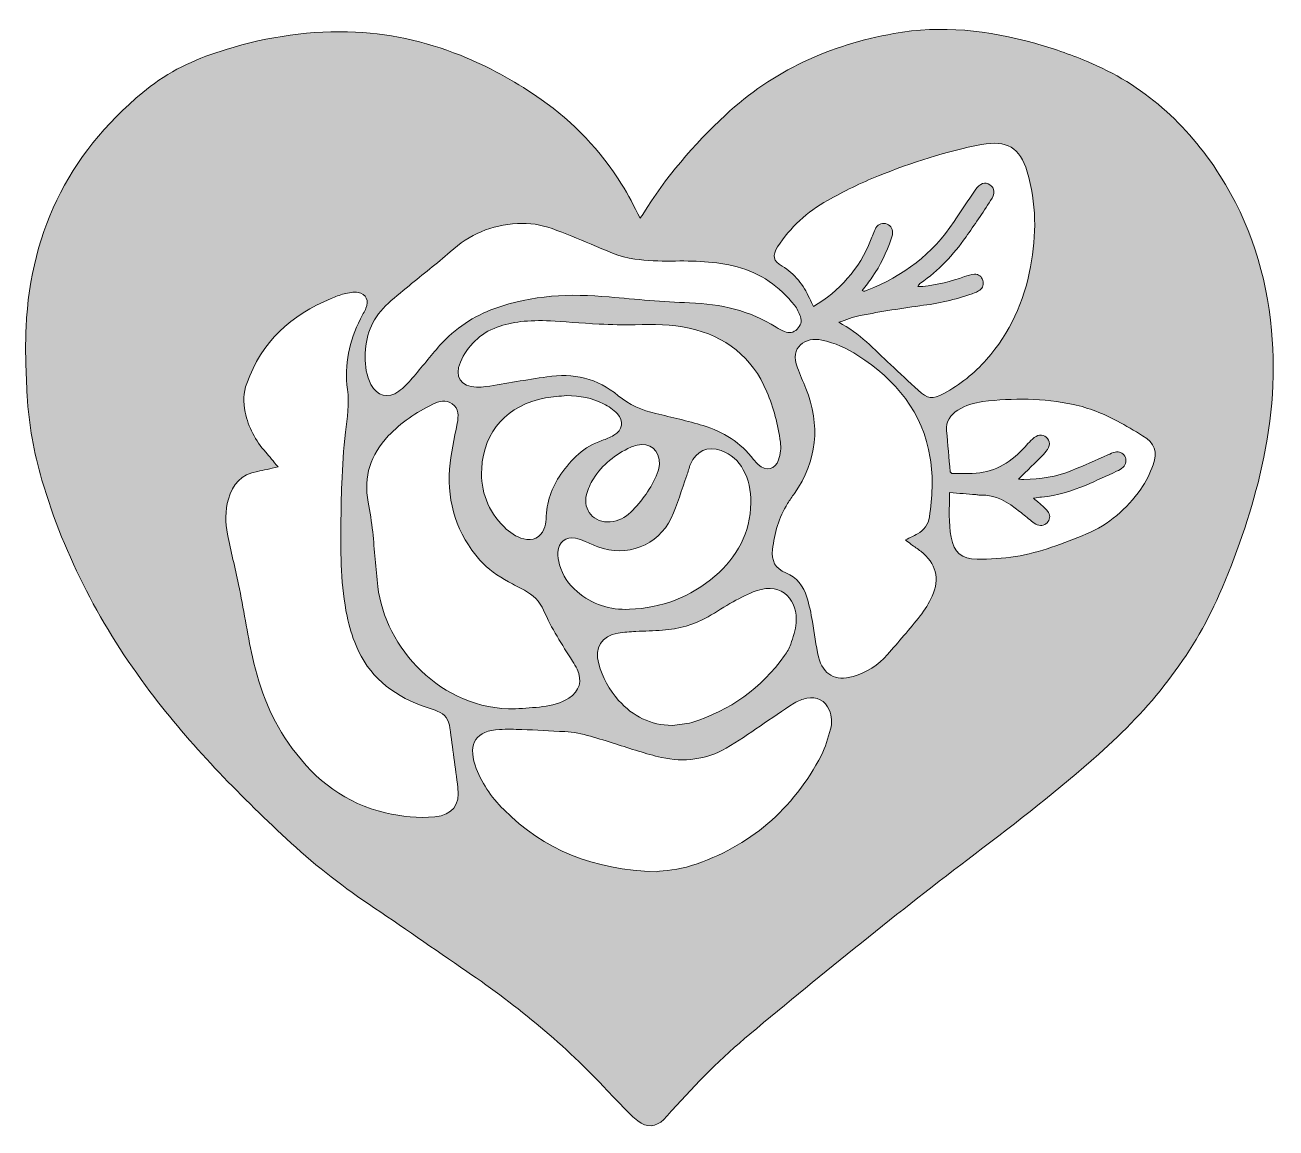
# Model space of a CAD drawing. Header units: inches. Extents: x 402 to 2475, y -2693 to -278.
# Drawn here: x 402 to 1353, y -1757 to -918 of the extents above; entities that cross this region are included whole.
import ezdxf

# ---------------------------------------------------------------- set-up
doc = ezdxf.new("R2010")
doc.units = ezdxf.units.IN
doc.header["$MEASUREMENT"] = 0
doc.layers.add('Layer 1', color=7, linetype='Continuous')

# ---------------------------------------------------------------- blocks, each defined once
blk = doc.blocks.new('block 2')
at = {"layer": 'Layer 1', "true_color": 0x8b3f44}
h = blk.add_hatch(color=17, dxfattribs=at)
h.dxf.hatch_style = 2
edge = h.paths.add_edge_path()
edge.add_spline(control_points=[(869.52, -1064.77), (870.23, -1063.76), (870.89, -1062.92), (871.45, -1062.01), (888.82, -1033.82), (910.21, -1008.96), (934.35, -986.41), (970.63, -952.53), (1013.98, -933.09), (1062.39, -924.4), (1098.67, -917.9), (1134.44, -921.82), (1169.61, -931.73), (1182.98, -935.5), (1196.21, -940.04), (1209.03, -945.35), (1252.26, -963.27), (1285.57, -993.09), (1310.57, -1032.33), (1333.47, -1068.28), (1345.93, -1107.78), (1349.79, -1150.13), (1353.17, -1187.35), (1349.75, -1223.95), (1340.95, -1260.22), (1333.37, -1291.42), (1322.9, -1321.57), (1310.06, -1350.94), (1289.15, -1398.76), (1257.1, -1438.14), (1218.35, -1472.52), (1188.18, -1499.29), (1156.38, -1524.02), (1124.26, -1548.35), (1065.91, -1592.54), (1009.08, -1638.62), (952.88, -1685.49), (931.6, -1703.25), (912.09, -1722.83), (893.69, -1743.55), (891.67, -1745.82), (889.7, -1748.17), (887.54, -1750.32), (881.51, -1756.32), (874.35, -1756.82), (867.64, -1751.47), (864.25, -1748.77), (861.21, -1745.6), (858.15, -1742.51), (853.54, -1737.88), (848.95, -1733.22), (844.53, -1728.42), (812.64, -1693.77), (776.37, -1664.3), (737.65, -1637.72), (712.7, -1620.59), (687.83, -1603.34), (662.79, -1586.34), (640.76, -1571.39), (619.86, -1555.02), (600.42, -1536.84), (563.16, -1501.98), (527.4, -1465.69), (496.62, -1424.84), (459.88, -1376.05), (431.77, -1322.78), (414.49, -1264.04), (408.32, -1243.09), (404.43, -1221.65), (403.24, -1199.87), (402.29, -1182.51), (401.59, -1165.04), (402.39, -1147.69), (405.86, -1072.39), (437.32, -1011.24), (496.81, -964.77), (514.02, -951.32), (533.84, -942.87), (554.55, -936.49), (586.64, -926.61), (619.53, -921.8), (653.1, -923.29), (682.49, -924.58), (710.77, -931.56), (737.85, -943.05), (757.75, -951.49), (776.47, -962.11), (794.23, -974.44), (819.11, -991.71), (839.21, -1013.54), (855.43, -1038.95), (860.56, -1046.99), (864.61, -1055.71), (869.52, -1064.77)], knot_values=[0, 0, 0, 0, 1, 1, 1, 2, 2, 2, 3, 3, 3, 4, 4, 4, 5, 5, 5, 6, 6, 6, 7, 7, 7, 8, 8, 8, 9, 9, 9, 10, 10, 10, 11, 11, 11, 12, 12, 12, 13, 13, 13, 14, 14, 14, 15, 15, 15, 16, 16, 16, 17, 17, 17, 18, 18, 18, 19, 19, 19, 20, 20, 20, 21, 21, 21, 22, 22, 22, 23, 23, 23, 24, 24, 24, 25, 25, 25, 26, 26, 26, 27, 27, 27, 28, 28, 28, 29, 29, 29, 30, 30, 30, 31, 31, 31, 31], degree=3, periodic=1)
edge = h.paths.add_edge_path()
edge.add_spline(control_points=[(594.03, -1254.04), (587.98, -1255.34), (583.21, -1256.6), (578.37, -1257.37), (566.01, -1259.35), (559.49, -1267.26), (556.29, -1278.63), (553.82, -1287.41), (553.92, -1296.4), (555.58, -1305.19), (558.01, -1318), (561.45, -1330.62), (564.03, -1343.41), (567.73, -1361.75), (570.63, -1380.25), (574.61, -1398.53), (580.09, -1423.64), (589.37, -1447.32), (604.79, -1468.11), (622.84, -1492.44), (645.59, -1510.25), (675.78, -1517.08), (688.15, -1519.88), (700.69, -1521.36), (713.38, -1520.11), (726.79, -1518.77), (732.64, -1511.09), (730.85, -1497.87), (728.8, -1482.78), (726.75, -1467.69), (724.85, -1452.58), (724.07, -1446.37), (721, -1442.01), (715.22, -1439.73), (711.18, -1438.13), (706.99, -1436.91), (702.92, -1435.4), (680.23, -1427.01), (662.9, -1412.62), (653.46, -1389.95), (650.46, -1382.77), (648.07, -1375.19), (646.54, -1367.56), (641.95, -1344.6), (641.51, -1321.3), (641.88, -1297.97), (642.05, -1287.52), (642.04, -1277.06), (642.55, -1266.63), (643.2, -1253.6), (643.66, -1240.51), (645.41, -1227.61), (646.87, -1216.77), (648.34, -1206.07), (646.87, -1195.15), (644.32, -1176.17), (648.34, -1158.38), (656.79, -1141.42), (658.14, -1138.7), (659.77, -1136.09), (660.96, -1133.3), (663.38, -1127.64), (661.07, -1122.39), (655.07, -1121.33), (651.63, -1120.73), (647.8, -1121.61), (644.28, -1122.41), (640.92, -1123.17), (637.68, -1124.6), (634.46, -1125.9), (603.86, -1138.28), (581.62, -1159), (570.26, -1190.5), (567.68, -1197.65), (567.42, -1204.88), (569.01, -1212.34), (571.47, -1223.94), (576.85, -1233.93), (584.66, -1242.75), (587.63, -1246.1), (590.4, -1249.64), (594.03, -1254.04)], knot_values=[0, 0, 0, 0, 1, 1, 1, 2, 2, 2, 3, 3, 3, 4, 4, 4, 5, 5, 5, 6, 6, 6, 7, 7, 7, 8, 8, 8, 9, 9, 9, 10, 10, 10, 11, 11, 11, 12, 12, 12, 13, 13, 13, 14, 14, 14, 15, 15, 15, 16, 16, 16, 17, 17, 17, 18, 18, 18, 19, 19, 19, 20, 20, 20, 21, 21, 21, 22, 22, 22, 23, 23, 23, 24, 24, 24, 25, 25, 25, 26, 26, 26, 27, 27, 27, 27], degree=3, periodic=1)
edge = h.paths.add_edge_path()
edge.add_spline(control_points=[(1071.34, -1309.5), (1074.69, -1307.84), (1077.63, -1306.52), (1080.43, -1304.95), (1085.46, -1302.12), (1088.75, -1297.82), (1089.56, -1292.1), (1091.65, -1277.19), (1092.65, -1262.27), (1090.18, -1247.26), (1084.43, -1212.32), (1063.93, -1187.75), (1035.16, -1169.17), (1026.77, -1163.75), (1017.56, -1159.75), (1007.65, -1157.51), (995.57, -1154.79), (982.93, -1162.95), (989.1, -1178.55), (991.18, -1183.81), (993.45, -1188.99), (995.53, -1194.25), (1006.65, -1222.43), (1004.34, -1249.15), (986.82, -1274.22), (985.08, -1276.72), (983.33, -1279.22), (981.71, -1281.8), (974.97, -1292.52), (971.71, -1304.4), (970.21, -1316.84), (969.2, -1325.18), (972.19, -1331.31), (980.25, -1334.54), (988.81, -1337.98), (993.72, -1344.75), (996.35, -1353.15), (998.22, -1359.15), (999.41, -1365.38), (1000.57, -1371.57), (1002.24, -1380.54), (1003.03, -1389.72), (1005.25, -1398.55), (1008.71, -1412.3), (1017.87, -1417.14), (1031.49, -1413.36), (1041.86, -1410.49), (1050.5, -1404.73), (1057.55, -1396.75), (1066.05, -1387.12), (1074.45, -1377.4), (1082.46, -1367.37), (1086.09, -1362.82), (1089.22, -1357.69), (1091.61, -1352.39), (1097.68, -1338.93), (1094.56, -1327.33), (1083, -1318.19), (1080.61, -1316.3), (1078.01, -1314.7), (1075.55, -1312.9), (1074.19, -1311.91), (1072.92, -1310.79), (1071.34, -1309.5)], knot_values=[0, 0, 0, 0, 1, 1, 1, 2, 2, 2, 3, 3, 3, 4, 4, 4, 5, 5, 5, 6, 6, 6, 7, 7, 7, 8, 8, 8, 9, 9, 9, 10, 10, 10, 11, 11, 11, 12, 12, 12, 13, 13, 13, 14, 14, 14, 15, 15, 15, 16, 16, 16, 17, 17, 17, 18, 18, 18, 19, 19, 19, 20, 20, 20, 21, 21, 21, 21], degree=3, periodic=1)
edge = h.paths.add_edge_path()
edge.add_spline(control_points=[(881.79, -1561.94), (887.74, -1560.95), (898.65, -1560.5), (908.64, -1557.25), (952.94, -1542.85), (985.89, -1514.56), (1007.38, -1473.22), (1010.55, -1467.13), (1012.32, -1460.24), (1014.26, -1453.58), (1015.68, -1448.7), (1015.32, -1443.63), (1013.33, -1438.85), (1010.46, -1431.96), (1003.71, -1428.27), (996.38, -1429.95), (993.04, -1430.72), (989.59, -1431.87), (986.72, -1433.7), (977.91, -1439.29), (969.39, -1445.33), (960.71, -1451.12), (952.21, -1456.8), (943.92, -1462.87), (935.06, -1467.9), (919.66, -1476.64), (902.87, -1478.77), (885.73, -1474.95), (873.88, -1472.31), (862.33, -1468.29), (850.7, -1464.73), (838.02, -1460.83), (825.58, -1456.03), (812.13, -1455.36), (801.25, -1454.81), (790.38, -1454.19), (779.51, -1453.76), (773.85, -1453.54), (768.17, -1453.42), (762.52, -1453.7), (744.92, -1454.57), (738.39, -1464.26), (744, -1480.88), (748.42, -1493.96), (756.05, -1505.06), (765.69, -1514.68), (796.43, -1545.39), (833.89, -1560.44), (881.79, -1561.94)], knot_values=[0, 0, 0, 0, 1, 1, 1, 2, 2, 2, 3, 3, 3, 4, 4, 4, 5, 5, 5, 6, 6, 6, 7, 7, 7, 8, 8, 8, 9, 9, 9, 10, 10, 10, 11, 11, 11, 12, 12, 12, 13, 13, 13, 14, 14, 14, 15, 15, 15, 16, 16, 16, 16], degree=3, periodic=1)
edge = h.paths.add_edge_path()
edge.add_spline(control_points=[(1038.51, -1119.89), (1039.38, -1120.25), (1039.61, -1120.44), (1039.77, -1120.4), (1040.6, -1120.18), (1041.44, -1119.97), (1042.24, -1119.65), (1069.43, -1108.8), (1092.08, -1092.22), (1108.26, -1067.43), (1113.49, -1059.41), (1118.89, -1051.49), (1124.31, -1043.59), (1128.01, -1038.2), (1131.91, -1036.84), (1135.63, -1039.39), (1139.36, -1041.93), (1139.68, -1046.13), (1136.13, -1051.49), (1130.01, -1060.75), (1123.85, -1070), (1117.4, -1079.03), (1107.73, -1092.58), (1096.64, -1104.79), (1082.7, -1114.17), (1081.98, -1114.65), (1081.54, -1115.54), (1080.61, -1116.69), (1082.45, -1116.69), (1083.53, -1116.77), (1084.59, -1116.68), (1095.51, -1115.71), (1105.99, -1112.91), (1116.28, -1109.26), (1118.71, -1108.4), (1121.29, -1107.64), (1123.84, -1107.49), (1126.95, -1107.3), (1129.22, -1109.04), (1130.18, -1112.11), (1131.12, -1115.13), (1130.32, -1117.73), (1127.79, -1119.64), (1126.76, -1120.41), (1125.56, -1121.03), (1124.35, -1121.47), (1111.64, -1126.1), (1098.63, -1129.33), (1085.16, -1131.09), (1069, -1133.2), (1052.9, -1135.9), (1036.86, -1138.81), (1031.32, -1139.82), (1026.03, -1142.21), (1020.63, -1143.98), (1036.29, -1152.41), (1047.84, -1164.67), (1060.01, -1176.16), (1066.98, -1182.73), (1073.98, -1189.27), (1081.06, -1195.72), (1088.3, -1202.31), (1091.66, -1202.76), (1100.41, -1198.14), (1112.87, -1191.57), (1123.69, -1182.91), (1132.99, -1172.32), (1150.83, -1151.99), (1161.6, -1128.28), (1166.49, -1101.83), (1170.98, -1077.54), (1171.08, -1053.3), (1163.9, -1029.44), (1158.34, -1010.99), (1148.3, -1005.33), (1129.26, -1008.83), (1102.16, -1013.8), (1076.18, -1022.54), (1050.71, -1032.69), (1037.42, -1037.99), (1024.42, -1044.3), (1011.96, -1051.34), (996.65, -1060), (983.71, -1071.72), (974.06, -1086.63), (969.77, -1093.25), (970.73, -1097.36), (977.47, -1101.29), (987.34, -1107.03), (993.68, -1115.59), (998.29, -1125.72), (999.24, -1127.81), (1000.27, -1129.87), (1001.27, -1131.96), (1021.01, -1120.74), (1036.49, -1102.8), (1044.79, -1081.79), (1046.07, -1078.56), (1047.17, -1075.21), (1048.88, -1072.21), (1050.71, -1068.98), (1054.25, -1068.05), (1057.35, -1069.33), (1060.43, -1070.61), (1062.01, -1073.7), (1061.38, -1077.36), (1061.2, -1078.42), (1060.88, -1079.48), (1060.51, -1080.5), (1056.84, -1090.79), (1052.41, -1100.71), (1046.06, -1109.66), (1043.67, -1113.02), (1041.17, -1116.29), (1038.51, -1119.89)], knot_values=[0, 0, 0, 0, 1, 1, 1, 2, 2, 2, 3, 3, 3, 4, 4, 4, 5, 5, 5, 6, 6, 6, 7, 7, 7, 8, 8, 8, 9, 9, 9, 10, 10, 10, 11, 11, 11, 12, 12, 12, 13, 13, 13, 14, 14, 14, 15, 15, 15, 16, 16, 16, 17, 17, 17, 18, 18, 18, 19, 19, 19, 20, 20, 20, 21, 21, 21, 22, 22, 22, 23, 23, 23, 24, 24, 24, 25, 25, 25, 26, 26, 26, 27, 27, 27, 28, 28, 28, 29, 29, 29, 30, 30, 30, 31, 31, 31, 32, 32, 32, 33, 33, 33, 34, 34, 34, 35, 35, 35, 36, 36, 36, 37, 37, 37, 38, 38, 38, 38], degree=3, periodic=1)
edge = h.paths.add_edge_path()
edge.add_spline(control_points=[(774.68, -1438.09), (781.62, -1437.53), (788.58, -1437.17), (795.49, -1436.35), (802.43, -1435.53), (809.19, -1433.81), (815.17, -1429.9), (823.48, -1424.47), (825.72, -1416.83), (821.54, -1407.88), (820.53, -1405.72), (819.27, -1403.67), (817.98, -1401.65), (810.03, -1389.17), (801.99, -1376.76), (796.1, -1363.09), (793.16, -1356.26), (788.08, -1351.26), (781.46, -1347.83), (777.41, -1345.73), (773.36, -1343.61), (769.38, -1341.36), (761.39, -1336.85), (753.73, -1331.91), (747.6, -1324.91), (730.18, -1305.04), (722.79, -1281.63), (724.52, -1255.6), (725.3, -1243.95), (728.19, -1232.43), (730.36, -1220.9), (731.43, -1215.23), (731.65, -1209.88), (726.59, -1206.05), (721.73, -1202.37), (716.58, -1204.07), (711.77, -1206.4), (699.14, -1212.51), (687.56, -1220.14), (677.91, -1230.48), (664.57, -1244.77), (658.79, -1261.27), (662.66, -1280.83), (664.14, -1288.29), (665.25, -1295.85), (666.05, -1303.42), (667.51, -1317.27), (668.28, -1331.19), (669.93, -1345.01), (675.45, -1391.27), (717.69, -1438.93), (774.68, -1438.09)], knot_values=[0, 0, 0, 0, 1, 1, 1, 2, 2, 2, 3, 3, 3, 4, 4, 4, 5, 5, 5, 6, 6, 6, 7, 7, 7, 8, 8, 8, 9, 9, 9, 10, 10, 10, 11, 11, 11, 12, 12, 12, 13, 13, 13, 14, 14, 14, 15, 15, 15, 16, 16, 16, 17, 17, 17, 17], degree=3, periodic=1)
edge = h.paths.add_edge_path()
edge.add_spline(control_points=[(660.26, -1170.27), (660.28, -1177.23), (661.19, -1184.57), (664.7, -1191.28), (669.37, -1200.21), (677.82, -1202.39), (685.93, -1196.48), (689.74, -1193.69), (693.05, -1190.09), (696.17, -1186.5), (703.3, -1178.28), (709.94, -1169.63), (717.19, -1161.52), (728.72, -1148.63), (742.78, -1139.3), (759.06, -1133.43), (787.31, -1123.24), (816.42, -1122.01), (846, -1124.74), (866.36, -1126.61), (886.76, -1128.38), (907.17, -1129.25), (930.66, -1130.24), (952.92, -1134.68), (972.87, -1147.84), (974.85, -1149.14), (977.08, -1150.09), (979.27, -1151.05), (982.85, -1152.64), (986.12, -1151.94), (988.87, -1149.23), (991.54, -1146.59), (992.78, -1143.29), (991.42, -1139.7), (990.29, -1136.68), (988.95, -1133.54), (986.95, -1131.07), (975.44, -1116.83), (961.33, -1106.51), (943.25, -1101.85), (926.81, -1097.6), (910.19, -1097.1), (893.37, -1097.46), (884.05, -1097.66), (874.65, -1097.06), (865.41, -1095.91), (853.63, -1094.45), (843, -1089.13), (832.19, -1084.52), (822.39, -1080.35), (812.53, -1076.29), (802.5, -1072.73), (794.06, -1069.73), (785.2, -1068.37), (776.17, -1068.84), (756.49, -1069.87), (739.61, -1077.25), (724.91, -1090.44), (714.88, -1099.44), (704.08, -1107.59), (693.7, -1116.2), (687.67, -1121.2), (681.51, -1126.09), (675.9, -1131.52), (665.17, -1141.91), (660.4, -1154.92), (660.26, -1170.27)], knot_values=[0, 0, 0, 0, 1, 1, 1, 2, 2, 2, 3, 3, 3, 4, 4, 4, 5, 5, 5, 6, 6, 6, 7, 7, 7, 8, 8, 8, 9, 9, 9, 10, 10, 10, 11, 11, 11, 12, 12, 12, 13, 13, 13, 14, 14, 14, 15, 15, 15, 16, 16, 16, 17, 17, 17, 18, 18, 18, 19, 19, 19, 20, 20, 20, 21, 21, 21, 22, 22, 22, 22], degree=3, periodic=1)
edge = h.paths.add_edge_path()
edge.add_spline(control_points=[(801.43, -1142.87), (784.03, -1142.32), (772.18, -1143.54), (760.77, -1147.71), (747.57, -1152.53), (738.34, -1161.74), (732.73, -1174.39), (727.95, -1185.17), (733.31, -1193.17), (745.02, -1193.41), (747.4, -1193.45), (749.82, -1193.3), (752.17, -1192.93), (767.62, -1190.47), (783.03, -1187.71), (798.52, -1185.46), (818.61, -1182.54), (837, -1186.41), (852.88, -1199.85), (861.18, -1206.87), (870.94, -1210.94), (881.49, -1213.41), (893.55, -1216.24), (905.64, -1219.03), (917.51, -1222.54), (932.91, -1227.09), (945.88, -1235.6), (955.85, -1248.39), (956.92, -1249.76), (958.05, -1251.11), (959.33, -1252.27), (965.21, -1257.58), (972.41, -1256.09), (974.83, -1248.53), (976.17, -1244.32), (976.86, -1239.44), (976.19, -1235.11), (974.17, -1222), (971.12, -1209.05), (965.91, -1196.79), (954.68, -1170.36), (934.43, -1154.65), (906.76, -1148.35), (893.31, -1145.28), (879.55, -1145.58), (865.82, -1145.84), (856.69, -1146.01), (847.54, -1145.88), (838.42, -1145.39), (824.3, -1144.65), (810.21, -1143.48), (801.43, -1142.87)], knot_values=[0, 0, 0, 0, 1, 1, 1, 2, 2, 2, 3, 3, 3, 4, 4, 4, 5, 5, 5, 6, 6, 6, 7, 7, 7, 8, 8, 8, 9, 9, 9, 10, 10, 10, 11, 11, 11, 12, 12, 12, 13, 13, 13, 14, 14, 14, 15, 15, 15, 16, 16, 16, 17, 17, 17, 17], degree=3, periodic=1)
edge = h.paths.add_edge_path()
edge.add_spline(control_points=[(1157.34, -1263.25), (1159, -1263.39), (1160.24, -1263.62), (1161.47, -1263.59), (1173.95, -1263.26), (1186.21, -1261.6), (1197.83, -1256.78), (1207.06, -1252.94), (1216.16, -1248.77), (1225.33, -1244.79), (1227.12, -1244.01), (1228.92, -1243.15), (1230.81, -1242.73), (1233.88, -1242.03), (1236.41, -1243.19), (1238.08, -1245.85), (1239.68, -1248.4), (1239.24, -1252.11), (1236.9, -1254.24), (1235.47, -1255.53), (1233.71, -1256.53), (1231.95, -1257.34), (1224.25, -1260.89), (1216.54, -1264.43), (1208.75, -1267.79), (1197.91, -1272.46), (1186.63, -1275.64), (1174.87, -1276.98), (1173.26, -1277.16), (1171.64, -1277.39), (1168.72, -1277.77), (1171.67, -1280.3), (1173.64, -1281.91), (1175.52, -1283.63), (1176.95, -1284.95), (1178.44, -1286.28), (1179.59, -1287.83), (1181.44, -1290.35), (1181.51, -1293.1), (1179.73, -1295.74), (1178.03, -1298.26), (1174.72, -1299.31), (1171.59, -1298.08), (1170.01, -1297.46), (1168.6, -1296.33), (1167.25, -1295.27), (1164.17, -1292.85), (1161.2, -1290.29), (1158.14, -1287.84), (1149.33, -1280.79), (1140.01, -1274.96), (1128.06, -1275.55), (1127, -1275.6), (1125.92, -1275.16), (1124.84, -1275.07), (1118.42, -1274.55), (1112, -1274.06), (1104.91, -1273.51), (1104.66, -1285.47), (1104.16, -1296.53), (1106.06, -1307.48), (1108.04, -1318.9), (1114.08, -1324.29), (1125.77, -1324.27), (1135.52, -1324.26), (1145.37, -1323.68), (1154.99, -1322.14), (1173.77, -1319.13), (1191.48, -1312.23), (1208.95, -1304.98), (1226.05, -1297.87), (1239.62, -1285.95), (1250.28, -1270.97), (1254.25, -1265.38), (1257.37, -1258.95), (1259.75, -1252.49), (1263.45, -1242.5), (1260.81, -1235.9), (1251.76, -1230.28), (1245.48, -1226.37), (1239.06, -1222.68), (1232.54, -1219.2), (1221.95, -1213.54), (1210.86, -1209.07), (1199.07, -1206.55), (1176.26, -1201.68), (1153.27, -1201.6), (1130.23, -1204.34), (1123.51, -1205.13), (1117, -1207.1), (1111.21, -1210.8), (1105.52, -1214.43), (1101.96, -1219.34), (1102.58, -1226.48), (1103.5, -1236.87), (1104.43, -1247.26), (1105.4, -1257.65), (1105.43, -1258), (1105.92, -1258.3), (1106.54, -1259.02), (1110.54, -1259.02), (1114.87, -1258.94), (1119.21, -1259.03), (1134.95, -1259.35), (1147.97, -1253.22), (1158.92, -1242.27), (1162, -1239.19), (1164.78, -1235.81), (1167.9, -1232.78), (1171.43, -1229.35), (1175.52, -1228.95), (1178.42, -1231.41), (1181.64, -1234.15), (1181.58, -1238.19), (1178.22, -1242.4), (1177.54, -1243.25), (1176.8, -1244.06), (1176.03, -1244.83), (1170.02, -1250.77), (1163.99, -1256.7), (1157.34, -1263.25)], knot_values=[0, 0, 0, 0, 1, 1, 1, 2, 2, 2, 3, 3, 3, 4, 4, 4, 5, 5, 5, 6, 6, 6, 7, 7, 7, 8, 8, 8, 9, 9, 9, 10, 10, 10, 11, 11, 11, 12, 12, 12, 13, 13, 13, 14, 14, 14, 15, 15, 15, 16, 16, 16, 17, 17, 17, 18, 18, 18, 19, 19, 19, 20, 20, 20, 21, 21, 21, 22, 22, 22, 23, 23, 23, 24, 24, 24, 25, 25, 25, 26, 26, 26, 27, 27, 27, 28, 28, 28, 29, 29, 29, 30, 30, 30, 31, 31, 31, 32, 32, 32, 33, 33, 33, 34, 34, 34, 35, 35, 35, 36, 36, 36, 37, 37, 37, 38, 38, 38, 39, 39, 39, 40, 40, 40, 40], degree=3, periodic=1)
edge = h.paths.add_edge_path()
edge.add_spline(control_points=[(893.97, -1450.68), (898.9, -1449.94), (904.02, -1449.83), (908.72, -1448.37), (937.9, -1439.3), (961.58, -1422.4), (979.41, -1397.51), (981.29, -1394.88), (983.04, -1391.98), (984.04, -1388.93), (985.79, -1383.6), (987.69, -1378.13), (988.16, -1372.6), (989.53, -1356.73), (978.51, -1340.98), (957.87, -1348.24), (951.77, -1350.38), (945.96, -1353.49), (940.27, -1356.6), (933.78, -1360.14), (927.67, -1364.34), (921.23, -1367.96), (910.45, -1374), (898.8, -1377.37), (886.48, -1378.23), (879.76, -1378.7), (873.01, -1378.8), (866.28, -1379.2), (861.73, -1379.46), (857.14, -1379.64), (852.66, -1380.42), (840.06, -1382.61), (834.44, -1391.59), (837.97, -1403.74), (840.99, -1414.11), (845.96, -1423.47), (853.14, -1431.59), (863.97, -1443.83), (877.39, -1450.42), (893.97, -1450.68)], knot_values=[0, 0, 0, 0, 1, 1, 1, 2, 2, 2, 3, 3, 3, 4, 4, 4, 5, 5, 5, 6, 6, 6, 7, 7, 7, 8, 8, 8, 9, 9, 9, 10, 10, 10, 11, 11, 11, 12, 12, 12, 13, 13, 13, 13], degree=3, periodic=1)
edge = h.paths.add_edge_path()
edge.add_spline(control_points=[(953.73, -1281.41), (953.85, -1271.93), (951.95, -1263.51), (947.99, -1256.25), (944.2, -1249.3), (938.79, -1244.2), (931.22, -1241.56), (920.76, -1237.93), (912.03, -1241.72), (907.83, -1251.88), (906.67, -1254.69), (906.01, -1257.69), (904.98, -1260.55), (901.11, -1271.38), (898.03, -1282.6), (893.1, -1292.94), (883.09, -1313.95), (859.12, -1322.97), (837.31, -1314.85), (834.05, -1313.63), (830.98, -1311.94), (827.75, -1310.66), (825.34, -1309.7), (822.87, -1308.75), (820.33, -1308.29), (812.99, -1306.98), (807.31, -1311.34), (806.95, -1318.79), (806.8, -1321.98), (807.29, -1325.33), (808.18, -1328.41), (810.55, -1336.53), (815.08, -1343.37), (821.53, -1348.89), (833, -1358.72), (846.52, -1362.91), (861.37, -1362.3), (885.85, -1361.3), (907.86, -1353.07), (926.42, -1337.07), (943.26, -1322.54), (953.32, -1304.22), (953.73, -1281.41)], knot_values=[0, 0, 0, 0, 1, 1, 1, 2, 2, 2, 3, 3, 3, 4, 4, 4, 5, 5, 5, 6, 6, 6, 7, 7, 7, 8, 8, 8, 9, 9, 9, 10, 10, 10, 11, 11, 11, 12, 12, 12, 13, 13, 13, 14, 14, 14, 14], degree=3, periodic=1)
edge = h.paths.add_edge_path()
edge.add_spline(control_points=[(813.75, -1199.67), (808.36, -1200.29), (802.91, -1200.61), (797.58, -1201.59), (768.4, -1207), (750.57, -1226.49), (748.96, -1255.41), (748.01, -1272.53), (753.74, -1287.52), (766.01, -1299.71), (770.21, -1303.89), (775.08, -1307.18), (780.9, -1308.78), (787.52, -1310.6), (793.77, -1307.69), (796.34, -1301.33), (797.3, -1298.97), (797.85, -1296.29), (797.89, -1293.74), (798.08, -1281.11), (802.19, -1269.68), (809.27, -1259.55), (817.19, -1248.19), (826.84, -1238.53), (840.47, -1233.88), (843.55, -1232.83), (846.62, -1231.57), (849.41, -1229.94), (856.14, -1226.02), (857.43, -1219.12), (852.11, -1213.5), (849.2, -1210.42), (845.43, -1207.91), (841.63, -1205.93), (832.96, -1201.43), (823.48, -1200.13), (813.75, -1199.67)], knot_values=[0, 0, 0, 0, 1, 1, 1, 2, 2, 2, 3, 3, 3, 4, 4, 4, 5, 5, 5, 6, 6, 6, 7, 7, 7, 8, 8, 8, 9, 9, 9, 10, 10, 10, 11, 11, 11, 12, 12, 12, 12], degree=3, periodic=1)
edge = h.paths.add_edge_path()
edge.add_spline(control_points=[(884.35, -1252.28), (884.39, -1241.09), (876.7, -1235.04), (867.28, -1237.39), (865.6, -1237.81), (863.93, -1238.37), (862.35, -1239.09), (850.59, -1244.41), (840.8, -1252.19), (833.9, -1263.17), (831.62, -1266.79), (829.78, -1270.9), (828.74, -1275.04), (825.74, -1287.04), (834.43, -1296.85), (846.78, -1295.8), (852.88, -1295.28), (858.14, -1292.63), (862.39, -1288.39), (870.91, -1279.88), (878.06, -1270.34), (882.46, -1258.99), (883.47, -1256.39), (883.99, -1253.59), (884.35, -1252.28)], knot_values=[0, 0, 0, 0, 1, 1, 1, 2, 2, 2, 3, 3, 3, 4, 4, 4, 5, 5, 5, 6, 6, 6, 7, 7, 7, 8, 8, 8, 8], degree=3, periodic=1)
at = {"layer": 'Layer 1', "lineweight": 0}
for points, knots in [([(869.52, -1064.77), (870.23, -1063.76), (870.89, -1062.92), (871.45, -1062.01), (888.82, -1033.82), (910.21, -1008.96), (934.35, -986.41), (970.63, -952.53), (1013.98, -933.09), (1062.39, -924.4), (1098.67, -917.9), (1134.44, -921.82), (1169.61, -931.73), (1182.98, -935.5), (1196.21, -940.04), (1209.03, -945.35), (1252.26, -963.27), (1285.57, -993.09), (1310.57, -1032.33), (1333.47, -1068.28), (1345.93, -1107.78), (1349.79, -1150.13), (1353.17, -1187.35), (1349.75, -1223.95), (1340.95, -1260.22), (1333.37, -1291.42), (1322.9, -1321.57), (1310.06, -1350.94), (1289.15, -1398.76), (1257.1, -1438.14), (1218.35, -1472.52), (1188.18, -1499.29), (1156.38, -1524.02), (1124.26, -1548.35), (1065.91, -1592.54), (1009.08, -1638.62), (952.88, -1685.49), (931.6, -1703.25), (912.09, -1722.83), (893.69, -1743.55), (891.67, -1745.82), (889.7, -1748.17), (887.54, -1750.32), (881.51, -1756.32), (874.35, -1756.82), (867.64, -1751.47), (864.25, -1748.77), (861.21, -1745.6), (858.15, -1742.51), (853.54, -1737.88), (848.95, -1733.22), (844.53, -1728.42), (812.64, -1693.77), (776.37, -1664.3), (737.65, -1637.72), (712.7, -1620.59), (687.83, -1603.34), (662.79, -1586.34), (640.76, -1571.39), (619.86, -1555.02), (600.42, -1536.84), (563.16, -1501.98), (527.4, -1465.69), (496.62, -1424.84), (459.88, -1376.05), (431.77, -1322.78), (414.49, -1264.04), (408.32, -1243.09), (404.43, -1221.65), (403.24, -1199.87), (402.29, -1182.51), (401.59, -1165.04), (402.39, -1147.69), (405.86, -1072.39), (437.32, -1011.24), (496.81, -964.77), (514.02, -951.32), (533.84, -942.87), (554.55, -936.49), (586.64, -926.61), (619.53, -921.8), (653.1, -923.29), (682.49, -924.58), (710.77, -931.56), (737.85, -943.05), (757.75, -951.49), (776.47, -962.11), (794.23, -974.44), (819.11, -991.71), (839.21, -1013.54), (855.43, -1038.95), (860.56, -1046.99), (864.61, -1055.71), (869.52, -1064.77)], [0, 0, 0, 0, 1, 1, 1, 2, 2, 2, 3, 3, 3, 4, 4, 4, 5, 5, 5, 6, 6, 6, 7, 7, 7, 8, 8, 8, 9, 9, 9, 10, 10, 10, 11, 11, 11, 12, 12, 12, 13, 13, 13, 14, 14, 14, 15, 15, 15, 16, 16, 16, 17, 17, 17, 18, 18, 18, 19, 19, 19, 20, 20, 20, 21, 21, 21, 22, 22, 22, 23, 23, 23, 24, 24, 24, 25, 25, 25, 26, 26, 26, 27, 27, 27, 28, 28, 28, 29, 29, 29, 30, 30, 30, 31, 31, 31, 31]), ([(1038.51, -1119.89), (1039.38, -1120.25), (1039.61, -1120.44), (1039.77, -1120.4), (1040.6, -1120.18), (1041.44, -1119.97), (1042.24, -1119.65), (1069.43, -1108.8), (1092.08, -1092.22), (1108.26, -1067.43), (1113.49, -1059.41), (1118.89, -1051.49), (1124.31, -1043.59), (1128.01, -1038.2), (1131.91, -1036.84), (1135.63, -1039.39), (1139.36, -1041.93), (1139.68, -1046.13), (1136.13, -1051.49), (1130.01, -1060.75), (1123.85, -1070), (1117.4, -1079.03), (1107.73, -1092.58), (1096.64, -1104.79), (1082.7, -1114.17), (1081.98, -1114.65), (1081.54, -1115.54), (1080.61, -1116.69), (1082.45, -1116.69), (1083.53, -1116.77), (1084.59, -1116.68), (1095.51, -1115.71), (1105.99, -1112.91), (1116.28, -1109.26), (1118.71, -1108.4), (1121.29, -1107.64), (1123.84, -1107.49), (1126.95, -1107.3), (1129.22, -1109.04), (1130.18, -1112.11), (1131.12, -1115.13), (1130.32, -1117.73), (1127.79, -1119.64), (1126.76, -1120.41), (1125.56, -1121.03), (1124.35, -1121.47), (1111.64, -1126.1), (1098.63, -1129.33), (1085.16, -1131.09), (1069, -1133.2), (1052.9, -1135.9), (1036.86, -1138.81), (1031.32, -1139.82), (1026.03, -1142.21), (1020.63, -1143.98), (1036.29, -1152.41), (1047.84, -1164.67), (1060.01, -1176.16), (1066.98, -1182.73), (1073.98, -1189.27), (1081.06, -1195.72), (1088.3, -1202.31), (1091.66, -1202.76), (1100.41, -1198.14), (1112.87, -1191.57), (1123.69, -1182.91), (1132.99, -1172.32), (1150.83, -1151.99), (1161.6, -1128.28), (1166.49, -1101.83), (1170.98, -1077.54), (1171.08, -1053.3), (1163.9, -1029.44), (1158.34, -1010.99), (1148.3, -1005.33), (1129.26, -1008.83), (1102.16, -1013.8), (1076.18, -1022.54), (1050.71, -1032.69), (1037.42, -1037.99), (1024.42, -1044.3), (1011.96, -1051.34), (996.65, -1060), (983.71, -1071.72), (974.06, -1086.63), (969.77, -1093.25), (970.73, -1097.36), (977.47, -1101.29), (987.34, -1107.03), (993.68, -1115.59), (998.29, -1125.72), (999.24, -1127.81), (1000.27, -1129.87), (1001.27, -1131.96), (1021.01, -1120.74), (1036.49, -1102.8), (1044.79, -1081.79), (1046.07, -1078.56), (1047.17, -1075.21), (1048.88, -1072.21), (1050.71, -1068.98), (1054.25, -1068.05), (1057.35, -1069.33), (1060.43, -1070.61), (1062.01, -1073.7), (1061.38, -1077.36), (1061.2, -1078.42), (1060.88, -1079.48), (1060.51, -1080.5), (1056.84, -1090.79), (1052.41, -1100.71), (1046.06, -1109.66), (1043.67, -1113.02), (1041.17, -1116.29), (1038.51, -1119.89)], [0, 0, 0, 0, 1, 1, 1, 2, 2, 2, 3, 3, 3, 4, 4, 4, 5, 5, 5, 6, 6, 6, 7, 7, 7, 8, 8, 8, 9, 9, 9, 10, 10, 10, 11, 11, 11, 12, 12, 12, 13, 13, 13, 14, 14, 14, 15, 15, 15, 16, 16, 16, 17, 17, 17, 18, 18, 18, 19, 19, 19, 20, 20, 20, 21, 21, 21, 22, 22, 22, 23, 23, 23, 24, 24, 24, 25, 25, 25, 26, 26, 26, 27, 27, 27, 28, 28, 28, 29, 29, 29, 30, 30, 30, 31, 31, 31, 32, 32, 32, 33, 33, 33, 34, 34, 34, 35, 35, 35, 36, 36, 36, 37, 37, 37, 38, 38, 38, 38]), ([(660.26, -1170.27), (660.28, -1177.23), (661.19, -1184.57), (664.7, -1191.28), (669.37, -1200.21), (677.82, -1202.39), (685.93, -1196.48), (689.74, -1193.69), (693.05, -1190.09), (696.17, -1186.5), (703.3, -1178.28), (709.94, -1169.63), (717.19, -1161.52), (728.72, -1148.63), (742.78, -1139.3), (759.06, -1133.43), (787.31, -1123.24), (816.42, -1122.01), (846, -1124.74), (866.36, -1126.61), (886.76, -1128.38), (907.17, -1129.25), (930.66, -1130.24), (952.92, -1134.68), (972.87, -1147.84), (974.85, -1149.14), (977.08, -1150.09), (979.27, -1151.05), (982.85, -1152.64), (986.12, -1151.94), (988.87, -1149.23), (991.54, -1146.59), (992.78, -1143.29), (991.42, -1139.7), (990.29, -1136.68), (988.95, -1133.54), (986.95, -1131.07), (975.44, -1116.83), (961.33, -1106.51), (943.25, -1101.85), (926.81, -1097.6), (910.19, -1097.1), (893.37, -1097.46), (884.05, -1097.66), (874.65, -1097.06), (865.41, -1095.91), (853.63, -1094.45), (843, -1089.13), (832.19, -1084.52), (822.39, -1080.35), (812.53, -1076.29), (802.5, -1072.73), (794.06, -1069.73), (785.2, -1068.37), (776.17, -1068.84), (756.49, -1069.87), (739.61, -1077.25), (724.91, -1090.44), (714.88, -1099.44), (704.08, -1107.59), (693.7, -1116.2), (687.67, -1121.2), (681.51, -1126.09), (675.9, -1131.52), (665.17, -1141.91), (660.4, -1154.92), (660.26, -1170.27)], [0, 0, 0, 0, 1, 1, 1, 2, 2, 2, 3, 3, 3, 4, 4, 4, 5, 5, 5, 6, 6, 6, 7, 7, 7, 8, 8, 8, 9, 9, 9, 10, 10, 10, 11, 11, 11, 12, 12, 12, 13, 13, 13, 14, 14, 14, 15, 15, 15, 16, 16, 16, 17, 17, 17, 18, 18, 18, 19, 19, 19, 20, 20, 20, 21, 21, 21, 22, 22, 22, 22]), ([(594.03, -1254.04), (587.98, -1255.34), (583.21, -1256.6), (578.37, -1257.37), (566.01, -1259.35), (559.49, -1267.26), (556.29, -1278.63), (553.82, -1287.41), (553.92, -1296.4), (555.58, -1305.19), (558.01, -1318), (561.45, -1330.62), (564.03, -1343.41), (567.73, -1361.75), (570.63, -1380.25), (574.61, -1398.53), (580.09, -1423.64), (589.37, -1447.32), (604.79, -1468.11), (622.84, -1492.44), (645.59, -1510.25), (675.78, -1517.08), (688.15, -1519.88), (700.69, -1521.36), (713.38, -1520.11), (726.79, -1518.77), (732.64, -1511.09), (730.85, -1497.87), (728.8, -1482.78), (726.75, -1467.69), (724.85, -1452.58), (724.07, -1446.37), (721, -1442.01), (715.22, -1439.73), (711.18, -1438.13), (706.99, -1436.91), (702.92, -1435.4), (680.23, -1427.01), (662.9, -1412.62), (653.46, -1389.95), (650.46, -1382.77), (648.07, -1375.19), (646.54, -1367.56), (641.95, -1344.6), (641.51, -1321.3), (641.88, -1297.97), (642.05, -1287.52), (642.04, -1277.06), (642.55, -1266.63), (643.2, -1253.6), (643.66, -1240.51), (645.41, -1227.61), (646.87, -1216.77), (648.34, -1206.07), (646.87, -1195.15), (644.32, -1176.17), (648.34, -1158.38), (656.79, -1141.42), (658.14, -1138.7), (659.77, -1136.09), (660.96, -1133.3), (663.38, -1127.64), (661.07, -1122.39), (655.07, -1121.33), (651.63, -1120.73), (647.8, -1121.61), (644.28, -1122.41), (640.92, -1123.17), (637.68, -1124.6), (634.46, -1125.9), (603.86, -1138.28), (581.62, -1159), (570.26, -1190.5), (567.68, -1197.65), (567.42, -1204.88), (569.01, -1212.34), (571.47, -1223.94), (576.85, -1233.93), (584.66, -1242.75), (587.63, -1246.1), (590.4, -1249.64), (594.03, -1254.04)], [0, 0, 0, 0, 1, 1, 1, 2, 2, 2, 3, 3, 3, 4, 4, 4, 5, 5, 5, 6, 6, 6, 7, 7, 7, 8, 8, 8, 9, 9, 9, 10, 10, 10, 11, 11, 11, 12, 12, 12, 13, 13, 13, 14, 14, 14, 15, 15, 15, 16, 16, 16, 17, 17, 17, 18, 18, 18, 19, 19, 19, 20, 20, 20, 21, 21, 21, 22, 22, 22, 23, 23, 23, 24, 24, 24, 25, 25, 25, 26, 26, 26, 27, 27, 27, 27]), ([(801.43, -1142.87), (784.03, -1142.32), (772.18, -1143.54), (760.77, -1147.71), (747.57, -1152.53), (738.34, -1161.74), (732.73, -1174.39), (727.95, -1185.17), (733.31, -1193.17), (745.02, -1193.41), (747.4, -1193.45), (749.82, -1193.3), (752.17, -1192.93), (767.62, -1190.47), (783.03, -1187.71), (798.52, -1185.46), (818.61, -1182.54), (837, -1186.41), (852.88, -1199.85), (861.18, -1206.87), (870.94, -1210.94), (881.49, -1213.41), (893.55, -1216.24), (905.64, -1219.03), (917.51, -1222.54), (932.91, -1227.09), (945.88, -1235.6), (955.85, -1248.39), (956.92, -1249.76), (958.05, -1251.11), (959.33, -1252.27), (965.21, -1257.58), (972.41, -1256.09), (974.83, -1248.53), (976.17, -1244.32), (976.86, -1239.44), (976.19, -1235.11), (974.17, -1222), (971.12, -1209.05), (965.91, -1196.79), (954.68, -1170.36), (934.43, -1154.65), (906.76, -1148.35), (893.31, -1145.28), (879.55, -1145.58), (865.82, -1145.84), (856.69, -1146.01), (847.54, -1145.88), (838.42, -1145.39), (824.3, -1144.65), (810.21, -1143.48), (801.43, -1142.87)], [0, 0, 0, 0, 1, 1, 1, 2, 2, 2, 3, 3, 3, 4, 4, 4, 5, 5, 5, 6, 6, 6, 7, 7, 7, 8, 8, 8, 9, 9, 9, 10, 10, 10, 11, 11, 11, 12, 12, 12, 13, 13, 13, 14, 14, 14, 15, 15, 15, 16, 16, 16, 17, 17, 17, 17]), ([(1071.34, -1309.5), (1074.69, -1307.84), (1077.63, -1306.52), (1080.43, -1304.95), (1085.46, -1302.12), (1088.75, -1297.82), (1089.56, -1292.1), (1091.65, -1277.19), (1092.65, -1262.27), (1090.18, -1247.26), (1084.43, -1212.32), (1063.93, -1187.75), (1035.16, -1169.17), (1026.77, -1163.75), (1017.56, -1159.75), (1007.65, -1157.51), (995.57, -1154.79), (982.93, -1162.95), (989.1, -1178.55), (991.18, -1183.81), (993.45, -1188.99), (995.53, -1194.25), (1006.65, -1222.43), (1004.34, -1249.15), (986.82, -1274.22), (985.08, -1276.72), (983.33, -1279.22), (981.71, -1281.8), (974.97, -1292.52), (971.71, -1304.4), (970.21, -1316.84), (969.2, -1325.18), (972.19, -1331.31), (980.25, -1334.54), (988.81, -1337.98), (993.72, -1344.75), (996.35, -1353.15), (998.22, -1359.15), (999.41, -1365.38), (1000.57, -1371.57), (1002.24, -1380.54), (1003.03, -1389.72), (1005.25, -1398.55), (1008.71, -1412.3), (1017.87, -1417.14), (1031.49, -1413.36), (1041.86, -1410.49), (1050.5, -1404.73), (1057.55, -1396.75), (1066.05, -1387.12), (1074.45, -1377.4), (1082.46, -1367.37), (1086.09, -1362.82), (1089.22, -1357.69), (1091.61, -1352.39), (1097.68, -1338.93), (1094.56, -1327.33), (1083, -1318.19), (1080.61, -1316.3), (1078.01, -1314.7), (1075.55, -1312.9), (1074.19, -1311.91), (1072.92, -1310.79), (1071.34, -1309.5)], [0, 0, 0, 0, 1, 1, 1, 2, 2, 2, 3, 3, 3, 4, 4, 4, 5, 5, 5, 6, 6, 6, 7, 7, 7, 8, 8, 8, 9, 9, 9, 10, 10, 10, 11, 11, 11, 12, 12, 12, 13, 13, 13, 14, 14, 14, 15, 15, 15, 16, 16, 16, 17, 17, 17, 18, 18, 18, 19, 19, 19, 20, 20, 20, 21, 21, 21, 21]), ([(774.68, -1438.09), (781.62, -1437.53), (788.58, -1437.17), (795.49, -1436.35), (802.43, -1435.53), (809.19, -1433.81), (815.17, -1429.9), (823.48, -1424.47), (825.72, -1416.83), (821.54, -1407.88), (820.53, -1405.72), (819.27, -1403.67), (817.98, -1401.65), (810.03, -1389.17), (801.99, -1376.76), (796.1, -1363.09), (793.16, -1356.26), (788.08, -1351.26), (781.46, -1347.83), (777.41, -1345.73), (773.36, -1343.61), (769.38, -1341.36), (761.39, -1336.85), (753.73, -1331.91), (747.6, -1324.91), (730.18, -1305.04), (722.79, -1281.63), (724.52, -1255.6), (725.3, -1243.95), (728.19, -1232.43), (730.36, -1220.9), (731.43, -1215.23), (731.65, -1209.88), (726.59, -1206.05), (721.73, -1202.37), (716.58, -1204.07), (711.77, -1206.4), (699.14, -1212.51), (687.56, -1220.14), (677.91, -1230.48), (664.57, -1244.77), (658.79, -1261.27), (662.66, -1280.83), (664.14, -1288.29), (665.25, -1295.85), (666.05, -1303.42), (667.51, -1317.27), (668.28, -1331.19), (669.93, -1345.01), (675.45, -1391.27), (717.69, -1438.93), (774.68, -1438.09)], [0, 0, 0, 0, 1, 1, 1, 2, 2, 2, 3, 3, 3, 4, 4, 4, 5, 5, 5, 6, 6, 6, 7, 7, 7, 8, 8, 8, 9, 9, 9, 10, 10, 10, 11, 11, 11, 12, 12, 12, 13, 13, 13, 14, 14, 14, 15, 15, 15, 16, 16, 16, 17, 17, 17, 17]), ([(813.75, -1199.67), (808.36, -1200.29), (802.91, -1200.61), (797.58, -1201.59), (768.4, -1207), (750.57, -1226.49), (748.96, -1255.41), (748.01, -1272.53), (753.74, -1287.52), (766.01, -1299.71), (770.21, -1303.89), (775.08, -1307.18), (780.9, -1308.78), (787.52, -1310.6), (793.77, -1307.69), (796.34, -1301.33), (797.3, -1298.97), (797.85, -1296.29), (797.89, -1293.74), (798.08, -1281.11), (802.19, -1269.68), (809.27, -1259.55), (817.19, -1248.19), (826.84, -1238.53), (840.47, -1233.88), (843.55, -1232.83), (846.62, -1231.57), (849.41, -1229.94), (856.14, -1226.02), (857.43, -1219.12), (852.11, -1213.5), (849.2, -1210.42), (845.43, -1207.91), (841.63, -1205.93), (832.96, -1201.43), (823.48, -1200.13), (813.75, -1199.67)], [0, 0, 0, 0, 1, 1, 1, 2, 2, 2, 3, 3, 3, 4, 4, 4, 5, 5, 5, 6, 6, 6, 7, 7, 7, 8, 8, 8, 9, 9, 9, 10, 10, 10, 11, 11, 11, 12, 12, 12, 12]), ([(1157.34, -1263.25), (1159, -1263.39), (1160.24, -1263.62), (1161.47, -1263.59), (1173.95, -1263.26), (1186.21, -1261.6), (1197.83, -1256.78), (1207.06, -1252.94), (1216.16, -1248.77), (1225.33, -1244.79), (1227.12, -1244.01), (1228.92, -1243.15), (1230.81, -1242.73), (1233.88, -1242.03), (1236.41, -1243.19), (1238.08, -1245.85), (1239.68, -1248.4), (1239.24, -1252.11), (1236.9, -1254.24), (1235.47, -1255.53), (1233.71, -1256.53), (1231.95, -1257.34), (1224.25, -1260.89), (1216.54, -1264.43), (1208.75, -1267.79), (1197.91, -1272.46), (1186.63, -1275.64), (1174.87, -1276.98), (1173.26, -1277.16), (1171.64, -1277.39), (1168.72, -1277.77), (1171.67, -1280.3), (1173.64, -1281.91), (1175.52, -1283.63), (1176.95, -1284.95), (1178.44, -1286.28), (1179.59, -1287.83), (1181.44, -1290.35), (1181.51, -1293.1), (1179.73, -1295.74), (1178.03, -1298.26), (1174.72, -1299.31), (1171.59, -1298.08), (1170.01, -1297.46), (1168.6, -1296.33), (1167.25, -1295.27), (1164.17, -1292.85), (1161.2, -1290.29), (1158.14, -1287.84), (1149.33, -1280.79), (1140.01, -1274.96), (1128.06, -1275.55), (1127, -1275.6), (1125.92, -1275.16), (1124.84, -1275.07), (1118.42, -1274.55), (1112, -1274.06), (1104.91, -1273.51), (1104.66, -1285.47), (1104.16, -1296.53), (1106.06, -1307.48), (1108.04, -1318.9), (1114.08, -1324.29), (1125.77, -1324.27), (1135.52, -1324.26), (1145.37, -1323.68), (1154.99, -1322.14), (1173.77, -1319.13), (1191.48, -1312.23), (1208.95, -1304.98), (1226.05, -1297.87), (1239.62, -1285.95), (1250.28, -1270.97), (1254.25, -1265.38), (1257.37, -1258.95), (1259.75, -1252.49), (1263.45, -1242.5), (1260.81, -1235.9), (1251.76, -1230.28), (1245.48, -1226.37), (1239.06, -1222.68), (1232.54, -1219.2), (1221.95, -1213.54), (1210.86, -1209.07), (1199.07, -1206.55), (1176.26, -1201.68), (1153.27, -1201.6), (1130.23, -1204.34), (1123.51, -1205.13), (1117, -1207.1), (1111.21, -1210.8), (1105.52, -1214.43), (1101.96, -1219.34), (1102.58, -1226.48), (1103.5, -1236.87), (1104.43, -1247.26), (1105.4, -1257.65), (1105.43, -1258), (1105.92, -1258.3), (1106.54, -1259.02), (1110.54, -1259.02), (1114.87, -1258.94), (1119.21, -1259.03), (1134.95, -1259.35), (1147.97, -1253.22), (1158.92, -1242.27), (1162, -1239.19), (1164.78, -1235.81), (1167.9, -1232.78), (1171.43, -1229.35), (1175.52, -1228.95), (1178.42, -1231.41), (1181.64, -1234.15), (1181.58, -1238.19), (1178.22, -1242.4), (1177.54, -1243.25), (1176.8, -1244.06), (1176.03, -1244.83), (1170.02, -1250.77), (1163.99, -1256.7), (1157.34, -1263.25)], [0, 0, 0, 0, 1, 1, 1, 2, 2, 2, 3, 3, 3, 4, 4, 4, 5, 5, 5, 6, 6, 6, 7, 7, 7, 8, 8, 8, 9, 9, 9, 10, 10, 10, 11, 11, 11, 12, 12, 12, 13, 13, 13, 14, 14, 14, 15, 15, 15, 16, 16, 16, 17, 17, 17, 18, 18, 18, 19, 19, 19, 20, 20, 20, 21, 21, 21, 22, 22, 22, 23, 23, 23, 24, 24, 24, 25, 25, 25, 26, 26, 26, 27, 27, 27, 28, 28, 28, 29, 29, 29, 30, 30, 30, 31, 31, 31, 32, 32, 32, 33, 33, 33, 34, 34, 34, 35, 35, 35, 36, 36, 36, 37, 37, 37, 38, 38, 38, 39, 39, 39, 40, 40, 40, 40]), ([(884.35, -1252.28), (884.39, -1241.09), (876.7, -1235.04), (867.28, -1237.39), (865.6, -1237.81), (863.93, -1238.37), (862.35, -1239.09), (850.59, -1244.41), (840.8, -1252.19), (833.9, -1263.17), (831.62, -1266.79), (829.78, -1270.9), (828.74, -1275.04), (825.74, -1287.04), (834.43, -1296.85), (846.78, -1295.8), (852.88, -1295.28), (858.14, -1292.63), (862.39, -1288.39), (870.91, -1279.88), (878.06, -1270.34), (882.46, -1258.99), (883.47, -1256.39), (883.99, -1253.59), (884.35, -1252.28)], [0, 0, 0, 0, 1, 1, 1, 2, 2, 2, 3, 3, 3, 4, 4, 4, 5, 5, 5, 6, 6, 6, 7, 7, 7, 8, 8, 8, 8]), ([(953.73, -1281.41), (953.85, -1271.93), (951.95, -1263.51), (947.99, -1256.25), (944.2, -1249.3), (938.79, -1244.2), (931.22, -1241.56), (920.76, -1237.93), (912.03, -1241.72), (907.83, -1251.88), (906.67, -1254.69), (906.01, -1257.69), (904.98, -1260.55), (901.11, -1271.38), (898.03, -1282.6), (893.1, -1292.94), (883.09, -1313.95), (859.12, -1322.97), (837.31, -1314.85), (834.05, -1313.63), (830.98, -1311.94), (827.75, -1310.66), (825.34, -1309.7), (822.87, -1308.75), (820.33, -1308.29), (812.99, -1306.98), (807.31, -1311.34), (806.95, -1318.79), (806.8, -1321.98), (807.29, -1325.33), (808.18, -1328.41), (810.55, -1336.53), (815.08, -1343.37), (821.53, -1348.89), (833, -1358.72), (846.52, -1362.91), (861.37, -1362.3), (885.85, -1361.3), (907.86, -1353.07), (926.42, -1337.07), (943.26, -1322.54), (953.32, -1304.22), (953.73, -1281.41)], [0, 0, 0, 0, 1, 1, 1, 2, 2, 2, 3, 3, 3, 4, 4, 4, 5, 5, 5, 6, 6, 6, 7, 7, 7, 8, 8, 8, 9, 9, 9, 10, 10, 10, 11, 11, 11, 12, 12, 12, 13, 13, 13, 14, 14, 14, 14]), ([(893.97, -1450.68), (898.9, -1449.94), (904.02, -1449.83), (908.72, -1448.37), (937.9, -1439.3), (961.58, -1422.4), (979.41, -1397.51), (981.29, -1394.88), (983.04, -1391.98), (984.04, -1388.93), (985.79, -1383.6), (987.69, -1378.13), (988.16, -1372.6), (989.53, -1356.73), (978.51, -1340.98), (957.87, -1348.24), (951.77, -1350.38), (945.96, -1353.49), (940.27, -1356.6), (933.78, -1360.14), (927.67, -1364.34), (921.23, -1367.96), (910.45, -1374), (898.8, -1377.37), (886.48, -1378.23), (879.76, -1378.7), (873.01, -1378.8), (866.28, -1379.2), (861.73, -1379.46), (857.14, -1379.64), (852.66, -1380.42), (840.06, -1382.61), (834.44, -1391.59), (837.97, -1403.74), (840.99, -1414.11), (845.96, -1423.47), (853.14, -1431.59), (863.97, -1443.83), (877.39, -1450.42), (893.97, -1450.68)], [0, 0, 0, 0, 1, 1, 1, 2, 2, 2, 3, 3, 3, 4, 4, 4, 5, 5, 5, 6, 6, 6, 7, 7, 7, 8, 8, 8, 9, 9, 9, 10, 10, 10, 11, 11, 11, 12, 12, 12, 13, 13, 13, 13]), ([(881.79, -1561.94), (887.74, -1560.95), (898.65, -1560.5), (908.64, -1557.25), (952.94, -1542.85), (985.89, -1514.56), (1007.38, -1473.22), (1010.55, -1467.13), (1012.32, -1460.24), (1014.26, -1453.58), (1015.68, -1448.7), (1015.32, -1443.63), (1013.33, -1438.85), (1010.46, -1431.96), (1003.71, -1428.27), (996.38, -1429.95), (993.04, -1430.72), (989.59, -1431.87), (986.72, -1433.7), (977.91, -1439.29), (969.39, -1445.33), (960.71, -1451.12), (952.21, -1456.8), (943.92, -1462.87), (935.06, -1467.9), (919.66, -1476.64), (902.87, -1478.77), (885.73, -1474.95), (873.88, -1472.31), (862.33, -1468.29), (850.7, -1464.73), (838.02, -1460.83), (825.58, -1456.03), (812.13, -1455.36), (801.25, -1454.81), (790.38, -1454.19), (779.51, -1453.76), (773.85, -1453.54), (768.17, -1453.42), (762.52, -1453.7), (744.92, -1454.57), (738.39, -1464.26), (744, -1480.88), (748.42, -1493.96), (756.05, -1505.06), (765.69, -1514.68), (796.43, -1545.39), (833.89, -1560.44), (881.79, -1561.94)], [0, 0, 0, 0, 1, 1, 1, 2, 2, 2, 3, 3, 3, 4, 4, 4, 5, 5, 5, 6, 6, 6, 7, 7, 7, 8, 8, 8, 9, 9, 9, 10, 10, 10, 11, 11, 11, 12, 12, 12, 13, 13, 13, 14, 14, 14, 15, 15, 15, 16, 16, 16, 16])]:
    blk.add_open_spline(points, degree=3, knots=knots, dxfattribs=at)

msp = doc.modelspace()

# ---------------------------------------------------------------- block references
at = {"layer": 'Layer 1'}
msp.add_blockref('block 2', (0, 0), dxfattribs=at)

doc.saveas('drawing.dxf')
